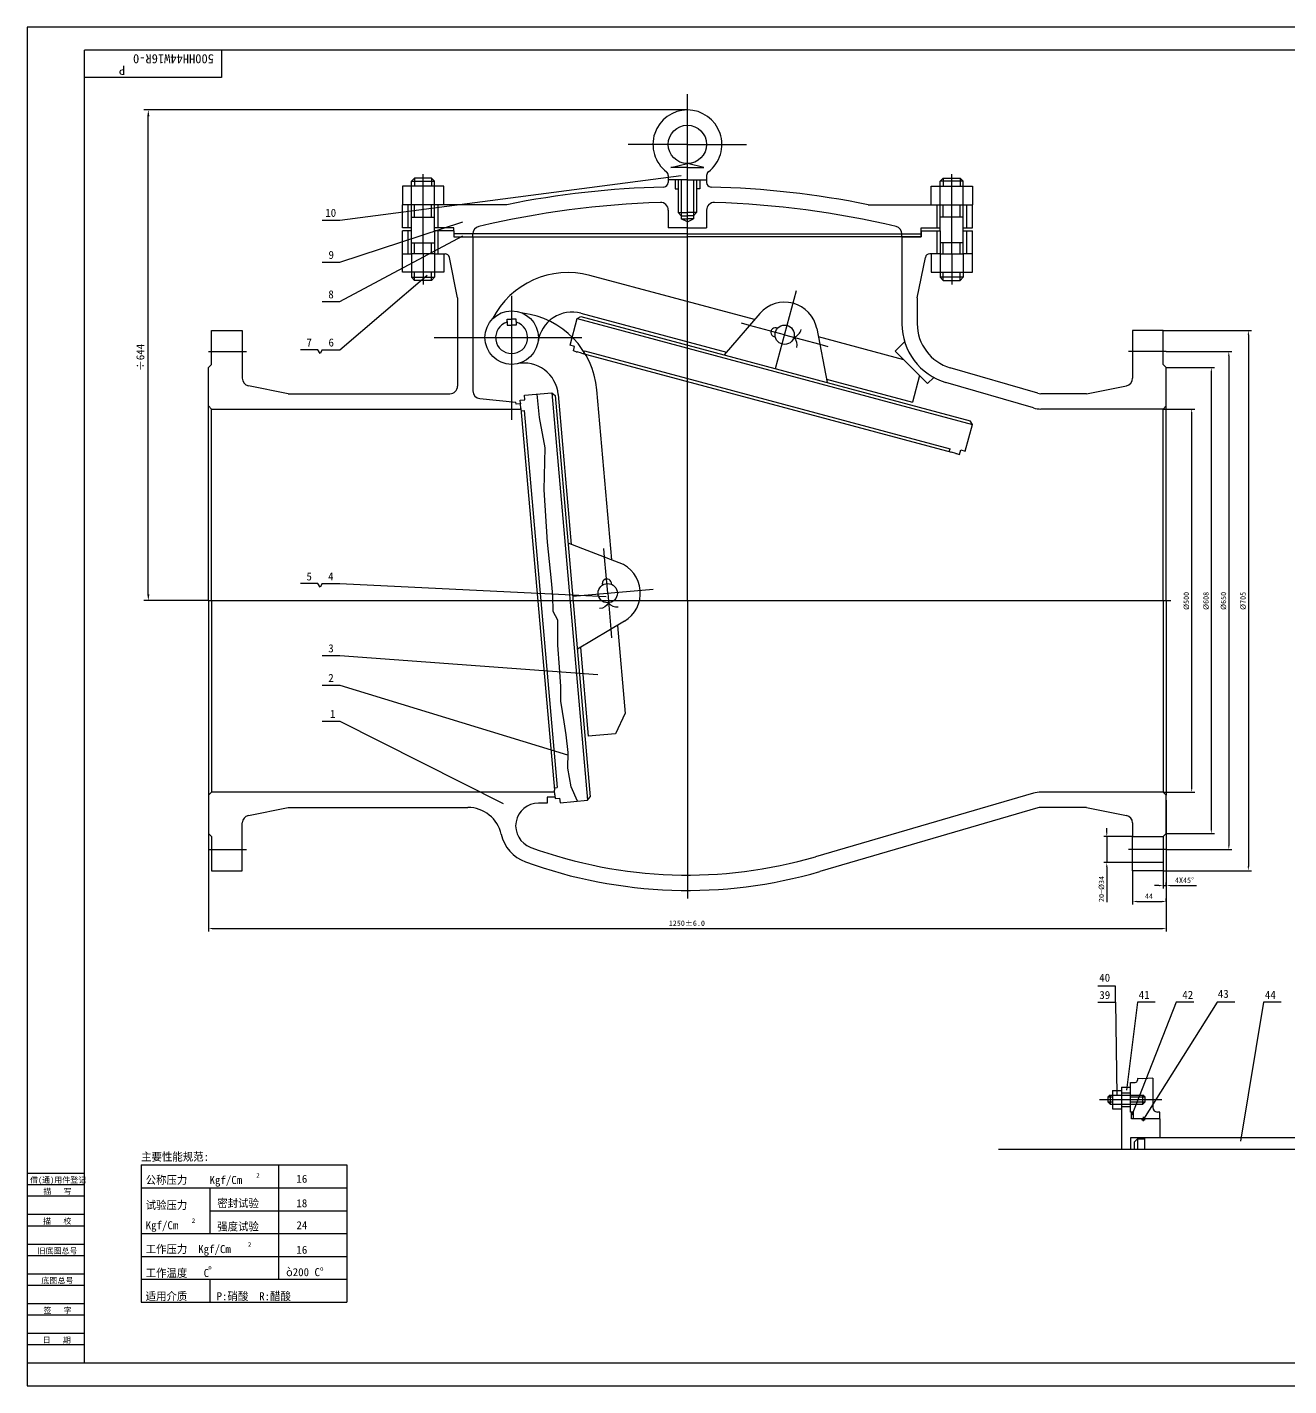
# Model space of a CAD drawing. Header units: metres. Extents: x 0 to 841, y 0 to 594.
# Drawn here: x 0 to 552, y 0 to 594 of the extents above; entities that cross this region are included whole.
import ezdxf

# ---------------------------------------------------------------- set-up
doc = ezdxf.new("R2010")
doc.units = ezdxf.units.M
for name, color, linetype in [('B', 3, 'Continuous'), ('C', 6, 'Continuous'), ('D', 1, 'Continuous'), ('FL', 5, 'Continuous'), ('T', 7, 'Continuous'), ('TL', 4, 'Continuous')]:
    doc.layers.add(name, color=color, linetype=linetype)

# ---------------------------------------------------------------- blocks, each defined once
blk = doc.blocks.new('TUKUN1')
at = {"layer": 'FL'}
for p, q in [((841, 594), (0, 594)), ((0, 594), (0, 0)), ((0, 83), (25, 83)), ((0, 75), (25, 75)), ((0, 70), (25, 70)), ((0, 62), (25, 62)), ((0, 57), (25, 57)), ((0, 49), (25, 49)), ((0, 44), (25, 44)), ((0, 36), (25, 36)), ((0, 31), (25, 31)), ((0, 23), (25, 23)), ((0, 18), (25, 18)), ((0, 0), (841, 0))]:
    blk.add_line(p, q, dxfattribs=at)
at = {"layer": 'TL'}
for p, q in [((831, 584), (25, 584)), ((25, 10), (25, 584)), ((85, 584), (85, 572)), ((85, 572), (25, 572)), ((0, 93), (25, 93)), ((0, 88), (25, 88)), ((0, 10), (831, 10))]:
    blk.add_line(p, q, dxfattribs=at)
at = {"layer": 'T'}
for s, p in [('借(通)用件登记', (1.26, 88.76)), ('描   写', (7.09, 83.76)), ('描   校', (6.98, 70.76)), ('旧底图总号', (4.52, 57.76)), ('底图总号', (6.25, 44.76)), ('签   字', (7.1, 31.76)), ('日   期', (6.72, 18.76))]:
    blk.add_text(s, height=2.5, dxfattribs=at).set_placement(p)

msp = doc.modelspace()

# ---------------------------------------------------------------- linework, layer by layer
at = {"layer": 'B'}
for p, q in [((318.08, 466.16), (246.04, 485.46)), ((237.39, 454.92), (240.51, 466.57)), ((237.39, 454.92), (240.51, 466.57)), ((240.51, 466.57), (242.15, 467.52)), ((240.51, 466.57), (242.15, 467.52)), ((240.51, 466.57), (413.29, 420.28)), ((242.14, 468.91), (305.73, 451.87)), ((242.15, 467.52), (412.34, 421.92)), ((320.42, 468.86), (304.76, 450.74)), ((345.23, 462.21), (349.73, 438.69)), ((345.9, 458.7), (383.19, 448.71)), ((239.33, 454.4), (237.39, 454.92)), ((238.81, 452.46), (239.33, 454.4)), ((240.1, 452.12), (238.81, 452.46)), ((240.1, 452.12), (238.81, 452.46)), ((240.1, 452.12), (240.42, 452.03)), ((240.1, 452.12), (240.42, 452.03)), ((242.36, 451.51), (240.42, 452.03)), ((242.36, 451.51), (404.15, 408.16)), ((243.35, 451.25), (243.69, 452.54)), ((243.69, 452.54), (403.52, 409.72)), ((349.45, 440.16), (387.06, 430.08)), ((390.17, 441.69), (387.06, 430.08)), ((413.29, 420.28), (412.34, 421.92)), ((410.17, 408.63), (413.29, 420.28)), ((403.17, 408.42), (403.52, 409.72)), ((406.1, 407.64), (404.15, 408.16)), ((406.1, 407.64), (406.41, 407.55)), ((406.41, 407.55), (407.71, 407.21)), ((407.71, 407.21), (408.23, 409.15)), ((408.23, 409.15), (410.17, 408.63))]:
    msp.add_line(p, q, dxfattribs=at)
for points in [[(335.29, 458.43, 0.25), (338.46, 461.81, 0.25)], [(335.29, 458.43, -0.25), (336.34, 453.92, -0.25)]]:
    msp.add_lwpolyline(points, format="xyb", dxfattribs=at)
msp.add_circle((331.21, 459.52), 4.22, dxfattribs=at)
for centre, radius, start, end in [((236.47, 449.72), 37, 75, 153.1), ((238.26, 454.42), 15, 75, 171.68), ((331.21, 459.52), 14.27, 10.84, 139.16), ((327.14, 460.62), 2.01, 61.23, 268.77)]:
    msp.add_arc(centre, radius, start, end, dxfattribs=at)
at = {"layer": 'C'}
for p, q in [((288.69, 343.3), (288.69, 564.73)), ((288.69, 542.74), (262.83, 542.74)), ((288.69, 542.74), (314.55, 542.74)), ((173.12, 516.39), (173.12, 529.79)), ((404.27, 516.39), (404.27, 529.79)), ((173.12, 494.95), (173.12, 516.39)), ((404.27, 494.95), (404.27, 516.39)), ((173.12, 494.95), (173.12, 481.56)), ((404.27, 494.95), (404.27, 481.56)), ((211.84, 476.6), (211.84, 422.26)), ((327.25, 444.72), (336.39, 478.84)), ((315.9, 463.63), (312.3, 464.59)), ((331.21, 459.52), (315.9, 463.63)), ((177.93, 458.29), (242.57, 458.29)), ((331.21, 459.52), (346.53, 455.42)), ((79.32, 452.18), (95.83, 452.18)), ((346.53, 455.42), (350.12, 454.46)), ((498.07, 452.18), (481.56, 452.18)), ((252.45, 362.33), (252.13, 366.04)), ((253.83, 346.54), (252.45, 362.33)), ((238.56, 345.2), (273.76, 348.28)), ((253.83, 346.54), (255.21, 330.74)), ((79.32, 343.3), (77.31, 343.3)), ((79.32, 343.3), (498.07, 343.3)), ((288.69, 343.3), (288.69, 219.55)), ((498.07, 343.3), (500.08, 343.3)), ((255.21, 330.74), (255.54, 327.04)), ((79.32, 234.43), (95.83, 234.43)), ((498.07, 234.43), (481.56, 234.43)), ((288.69, 219.55), (288.69, 213.02)), ((468.88, 125.13), (496.12, 125.13)), ((488.09, 115.77), (488.09, 117.66)), ((424.66, 103.41), (756.81, 103.41))]:
    msp.add_line(p, q, dxfattribs=at)
at = {"layer": 'D'}
for p, q in [((288.69, 557.82), (50.97, 557.82)), ((52.97, 346.1), (52.97, 555.02)), ((136.69, 509.68), (285.98, 529.2)), ((128.99, 509.68), (136.69, 509.68)), ((136.69, 491.29), (190.56, 508.9)), ((136.69, 474.05), (190.56, 502.77)), ((128.99, 491.29), (136.69, 491.29)), ((136.69, 452.99), (174.96, 485.55)), ((128.99, 474.05), (136.69, 474.05)), ((496.73, 461.39), (535.29, 461.39)), ((533.95, 459.52), (533.95, 227.09)), ((127.14, 452.99), (119.44, 452.99)), ((128.06, 451.39), (127.14, 452.99)), ((128.99, 452.99), (128.06, 451.39)), ((128.99, 452.99), (136.69, 452.99)), ((498.07, 452.18), (526.76, 452.18)), ((525.42, 450.3), (525.42, 236.31)), ((498.07, 445.14), (519.11, 445.14)), ((517.77, 443.27), (517.77, 243.34)), ((496.73, 427.05), (510.52, 427.05)), ((509.18, 261.43), (509.18, 425.18)), ((127.14, 350.71), (119.44, 350.71)), ((128.06, 349.11), (127.14, 350.71)), ((128.99, 350.71), (128.06, 349.11)), ((128.99, 350.71), (136.69, 350.71)), ((136.69, 350.71), (253.23, 345.16)), ((77.31, 343.3), (50.97, 343.3)), ((128.99, 319.29), (136.69, 319.29)), ((136.69, 319.29), (249.48, 310.97)), ((128.99, 306.35), (136.69, 306.35)), ((136.69, 306.35), (236.31, 275.85)), ((128.99, 290.63), (136.69, 290.63)), ((136.69, 290.63), (208.12, 254.59)), ((79.32, 256.05), (79.32, 198.56)), ((496.73, 259.55), (510.52, 259.55)), ((498.07, 256.05), (498.07, 198.56)), ((472.06, 242), (472.06, 243.88)), ((483.33, 240.12), (470.72, 240.12)), ((472.06, 240.12), (472.06, 228.73)), ((498.07, 241.46), (519.11, 241.46)), ((498.07, 234.43), (526.76, 234.43)), ((483.33, 228.73), (470.72, 228.73)), ((472.06, 226.86), (472.06, 224.98)), ((472.06, 224.98), (472.06, 211.52)), ((483.33, 225.22), (483.33, 210.41)), ((496.73, 225.22), (535.29, 225.22)), ((496.73, 225.22), (496.73, 217.37)), ((498.07, 218.71), (498.07, 220.05)), ((494.85, 218.71), (492.98, 218.71)), ((496.73, 218.71), (498.07, 218.71)), ((499.95, 218.71), (501.82, 218.71)), ((501.82, 218.71), (511.26, 218.71)), ((485.21, 211.75), (496.19, 211.75)), ((498.07, 211.75), (498.07, 213.09)), ((81.2, 199.9), (496.19, 199.9)), ((475.88, 174.79), (468.18, 174.79)), ((475.88, 167.79), (475.88, 174.79)), ((468.18, 167.79), (475.88, 167.79)), ((475.88, 167.79), (476.47, 127.14)), ((485.44, 167.79), (480.67, 129.2)), ((502.45, 167.79), (483.06, 118.34)), ((493.14, 167.79), (485.44, 167.79)), ((520.31, 167.79), (488.12, 116.58)), ((510.15, 167.79), (502.45, 167.79)), ((528.01, 167.79), (520.31, 167.79)), ((540.6, 167.79), (530.47, 106.91)), ((548.3, 167.79), (540.6, 167.79)), ((49.83, 96.56), (49.83, 36.56)), ((49.83, 96.56), (139.83, 96.56)), ((109.83, 96.56), (109.83, 46.56)), ((139.83, 96.56), (139.83, 36.56)), ((139.83, 96.56), (139.83, 96.56)), ((49.83, 86.56), (139.83, 86.56)), ((79.83, 86.56), (79.83, 66.56)), ((79.83, 76.56), (139.83, 76.56)), ((49.83, 66.56), (139.83, 66.56)), ((49.83, 56.56), (139.83, 56.56)), ((49.83, 46.56), (139.83, 46.56)), ((79.83, 46.56), (79.83, 36.56)), ((49.83, 36.56), (139.83, 36.56))]:
    msp.add_line(p, q, dxfattribs=at)
for points in [[(52.5, 555.02), (53.44, 555.02), (52.97, 557.82)], [(533.64, 459.52), (534.27, 459.52), (533.95, 461.39)], [(525.1, 450.3), (525.73, 450.3), (525.42, 452.18)], [(517.45, 443.27), (518.08, 443.27), (517.77, 445.14)], [(508.86, 425.18), (509.49, 425.18), (509.18, 427.05)], [(52.5, 346.1), (53.44, 346.1), (52.97, 343.3)], [(508.86, 261.43), (509.49, 261.43), (509.18, 259.55)], [(471.75, 242), (472.38, 242), (472.06, 240.12)], [(517.45, 243.34), (518.08, 243.34), (517.77, 241.46)], [(525.1, 236.31), (525.73, 236.31), (525.42, 234.43)], [(471.75, 226.86), (472.38, 226.86), (472.06, 228.73)], [(533.64, 227.09), (534.27, 227.09), (533.95, 225.22)], [(494.85, 219.03), (494.85, 218.4), (496.73, 218.71)], [(499.95, 219.03), (499.95, 218.4), (498.07, 218.71)], [(485.21, 212.06), (485.21, 211.44), (483.33, 211.75)], [(496.19, 212.06), (496.19, 211.44), (498.07, 211.75)], [(81.2, 200.22), (81.2, 199.59), (79.32, 199.9)], [(496.19, 200.22), (496.19, 199.59), (498.07, 199.9)]]:
    msp.add_solid(points, dxfattribs=at)
at = {"layer": 'FL'}
for p, q in [((169.43, 528.04), (169.43, 524.43)), ((176.8, 528.04), (176.8, 524.43)), ((286.01, 527.33), (286.01, 512.93)), ((291.37, 527.33), (291.37, 512.93)), ((400.58, 528.04), (400.58, 524.43)), ((407.95, 528.04), (407.95, 524.43)), ((169.43, 510.9), (169.43, 516.39)), ((176.8, 510.9), (176.8, 516.39)), ((400.58, 510.9), (400.58, 516.39)), ((407.95, 510.9), (407.95, 516.39)), ((169.43, 494.95), (169.43, 499.78)), ((176.8, 494.95), (176.8, 499.78)), ((400.58, 494.95), (400.58, 499.78)), ((407.95, 494.95), (407.95, 499.78)), ((169.43, 483.31), (169.43, 486.91)), ((176.8, 483.31), (176.8, 486.91)), ((400.58, 483.31), (400.58, 486.91)), ((407.95, 483.31), (407.95, 486.91)), ((474.49, 126.13), (472.49, 126.13)), ((488.86, 126.13), (482.49, 126.13)), ((472.49, 124.13), (474.49, 124.13)), ((482.49, 124.13), (488.86, 124.13))]:
    msp.add_line(p, q, dxfattribs=at)
for points in [[(229.8, 345.46), (229.19, 351.97), (227.45, 368.86), (225.99, 391.78), (226.56, 410.11), (223.95, 423.28), (222.96, 433.62)], [(240.7, 255.61), (237.88, 261.81), (236.37, 270.01), (236.61, 276.95), (235.61, 284.64), (234.85, 290.35), (233.33, 299.29), (233.33, 305.74), (232.83, 314.18), (232.07, 323.86), (232.07, 334.78), (230.06, 338.51), (229.8, 345.46)], [(240.7, 255.61), (237.88, 261.81), (236.37, 270.01), (236.61, 276.95), (235.61, 284.64), (234.85, 290.35), (233.33, 299.29), (233.33, 305.74), (232.83, 314.18), (232.07, 323.86), (232.07, 334.78), (230.06, 338.51), (229.8, 345.46)], [(492.19, 134.55), (487.75, 134.15), (485.49, 134.37)]]:
    msp.add_lwpolyline(points, dxfattribs=at)
at = {"layer": 'TL'}
for p, q in [((280.32, 529.18), (280.32, 526.11)), ((281.48, 532.69), (288.69, 534.37)), ((288.69, 532.69), (281.48, 532.69)), ((295.91, 532.69), (288.69, 534.37)), ((288.69, 532.69), (295.91, 532.69)), ((297.07, 529.18), (297.07, 526.11)), ((182.16, 524.43), (164.07, 524.43)), ((164.07, 524.43), (164.07, 516.39)), ((169.43, 528.04), (168.09, 526.7)), ((168.09, 516.39), (168.09, 526.7)), ((168.09, 526.7), (178.14, 526.7)), ((176.8, 528.04), (169.43, 528.04)), ((176.8, 528.04), (178.14, 526.7)), ((178.14, 516.39), (178.14, 526.7)), ((182.16, 516.39), (182.16, 524.43)), ((288.69, 527.33), (280.32, 527.33)), ((283.33, 527.33), (283.33, 523.25)), ((283.33, 523.25), (284.67, 523.25)), ((284.67, 527.33), (284.67, 512.93)), ((288.69, 527.33), (297.07, 527.33)), ((292.71, 527.33), (292.71, 512.93)), ((294.05, 523.25), (292.71, 523.25)), ((294.05, 527.33), (294.05, 523.25)), ((395.22, 524.43), (413.31, 524.43)), ((395.22, 516.39), (395.22, 524.43)), ((400.58, 528.04), (399.24, 526.7)), ((409.29, 526.7), (399.24, 526.7)), ((399.24, 516.39), (399.24, 526.7)), ((400.58, 528.04), (407.95, 528.04)), ((407.95, 528.04), (409.29, 526.7)), ((409.29, 516.39), (409.29, 526.7)), ((413.31, 524.43), (413.31, 516.39)), ((209.69, 516.39), (164.1, 516.39)), ((164.1, 506.34), (164.1, 516.39)), ((166.59, 506.34), (166.59, 516.39)), ((168.09, 505), (168.09, 516.39)), ((168.09, 510.9), (178.14, 510.9)), ((178.14, 505), (178.14, 516.39)), ((179.64, 506.34), (179.64, 516.39)), ((280.32, 514.01), (280.32, 506.34)), ((286.01, 511.59), (284.67, 512.93)), ((284.67, 512.93), (288.69, 512.93)), ((286.01, 512.93), (286.01, 510.25)), ((286.01, 511.59), (288.69, 511.59)), ((292.71, 512.93), (288.69, 512.93)), ((291.37, 511.59), (288.69, 511.59)), ((291.37, 511.59), (292.71, 512.93)), ((291.37, 512.93), (291.37, 510.25)), ((297.07, 514.01), (297.07, 506.34)), ((367.7, 516.39), (413.29, 516.39)), ((397.74, 516.39), (397.74, 506.34)), ((399.24, 505), (399.24, 516.39)), ((409.29, 510.9), (399.24, 510.9)), ((409.29, 505), (409.29, 516.39)), ((410.79, 516.39), (410.79, 506.34)), ((413.29, 506.34), (413.29, 516.39)), ((168.09, 505), (164.07, 505)), ((164.07, 494.95), (164.07, 505)), ((168.09, 506.34), (164.1, 506.34)), ((166.59, 494.95), (166.59, 505)), ((168.09, 494.95), (168.09, 505)), ((186.52, 506.34), (178.14, 506.34)), ((178.14, 505), (178.14, 494.95)), ((186.52, 505), (178.14, 505)), ((179.64, 494.95), (179.64, 505)), ((186.52, 505), (186.52, 506.34)), ((186.52, 505), (186.52, 503.66)), ((288.69, 506.34), (280.32, 506.34)), ((288.69, 508.91), (286.01, 510.25)), ((286.01, 510.25), (288.69, 510.25)), ((291.37, 510.25), (288.69, 510.25)), ((288.69, 508.91), (291.37, 510.25)), ((288.69, 506.34), (297.07, 506.34)), ((390.87, 505), (390.87, 506.34)), ((390.87, 506.34), (399.24, 506.34)), ((390.87, 505), (390.87, 502.32)), ((390.87, 505), (399.24, 505)), ((397.74, 505), (397.74, 494.95)), ((399.24, 505), (399.24, 494.95)), ((409.29, 506.34), (413.29, 506.34)), ((409.29, 494.95), (409.29, 505)), ((409.29, 505), (413.31, 505)), ((410.79, 505), (410.79, 494.95)), ((413.31, 494.95), (413.31, 505)), ((168.09, 499.78), (178.14, 499.78)), ((288.69, 503.66), (186.52, 503.66)), ((186.52, 503.66), (186.52, 502.32)), ((186.52, 502.32), (194.89, 502.32)), ((194.89, 502.32), (194.89, 503.61)), ((194.89, 502.32), (288.69, 502.32)), ((194.89, 502.32), (194.89, 434.95)), ((288.69, 503.66), (390.87, 503.66)), ((382.49, 502.32), (288.69, 502.32)), ((382.49, 502.32), (382.49, 503.61)), ((390.87, 502.32), (382.49, 502.32)), ((382.49, 502.32), (382.49, 464.31)), ((409.29, 499.78), (399.24, 499.78)), ((164.07, 486.91), (164.07, 494.95)), ((164.07, 494.95), (168.09, 494.95)), ((178.14, 494.95), (168.09, 494.95)), ((168.09, 494.95), (168.09, 484.65)), ((178.14, 494.95), (182.71, 494.95)), ((178.14, 494.95), (178.14, 484.65)), ((182.16, 494.95), (182.16, 486.91)), ((188.19, 475.71), (184.67, 493.35)), ((389.19, 475.71), (392.72, 493.35)), ((399.24, 494.95), (394.68, 494.95)), ((395.22, 494.95), (395.22, 486.91)), ((399.24, 494.95), (409.29, 494.95)), ((399.24, 494.95), (399.24, 484.65)), ((413.31, 494.95), (409.29, 494.95)), ((409.29, 494.95), (409.29, 484.65)), ((413.31, 486.91), (413.31, 494.95)), ((182.16, 486.91), (164.07, 486.91)), ((168.09, 484.65), (178.14, 484.65)), ((169.43, 483.31), (168.09, 484.65)), ((176.8, 483.31), (169.43, 483.31)), ((176.8, 483.31), (178.14, 484.65)), ((395.22, 486.91), (413.31, 486.91)), ((400.58, 483.31), (399.24, 484.65)), ((409.29, 484.65), (399.24, 484.65)), ((400.58, 483.31), (407.95, 483.31)), ((407.95, 483.31), (409.29, 484.65)), ((188.19, 475.71), (188.19, 453.06)), ((389.19, 475.71), (389.19, 464.31)), ((209.84, 465.29), (209.84, 466.29)), ((209.84, 466.29), (211.84, 466.29)), ((209.84, 465.29), (209.84, 463.79)), ((209.84, 463.79), (211.84, 463.79)), ((213.84, 466.29), (211.84, 466.29)), ((213.84, 463.79), (211.84, 463.79)), ((213.84, 465.29), (213.84, 466.29)), ((213.84, 465.29), (213.84, 463.79)), ((80.66, 446.48), (80.66, 461.39)), ((80.66, 461.39), (94.06, 461.39)), ((94.06, 461.39), (94.06, 440.52)), ((483.33, 461.39), (483.33, 440.52)), ((496.73, 461.39), (483.33, 461.39)), ((496.73, 446.48), (496.73, 461.39)), ((188.19, 453.85), (188.19, 437.1)), ((379.53, 452.33), (383.67, 456.47)), ((393.67, 438.19), (379.53, 452.33)), ((79.32, 445.14), (80.66, 446.48)), ((383.35, 448.67), (383.35, 448.67)), ((383.35, 448.67), (383.35, 448.67)), ((498.07, 445.14), (496.73, 446.48)), ((79.32, 428.39), (79.32, 445.14)), ((393.67, 438.19), (396.37, 440.89)), ((441.85, 433.95), (403.6, 445.11)), ((498.07, 428.39), (498.07, 445.14)), ((114.16, 433.75), (96.75, 437.24)), ((114.16, 433.75), (184.84, 433.75)), ((217.42, 433.13), (229.43, 434.18)), ((217.42, 433.13), (229.43, 434.18)), ((229.43, 434.18), (230.89, 432.97)), ((229.43, 434.18), (245.02, 255.99)), ((229.43, 434.18), (230.89, 432.97)), ((255.57, 361.15), (249.07, 435.44)), ((439.98, 427.52), (401.72, 438.68)), ((463.23, 433.75), (443.25, 433.75)), ((463.23, 433.75), (480.64, 437.24)), ((79.32, 343.3), (79.32, 428.39)), ((80.66, 427.05), (79.32, 428.39)), ((197.91, 431.62), (213.65, 430.05)), ((213.74, 429.12), (213.65, 430.05)), ((215.74, 429.29), (213.74, 429.12)), ((215.59, 430.95), (217.59, 431.13)), ((215.71, 429.62), (215.59, 430.95)), ((215.71, 429.62), (215.59, 430.95)), ((215.71, 429.62), (215.74, 429.29)), ((215.71, 429.62), (215.74, 429.29)), ((215.91, 427.29), (215.74, 429.29)), ((217.59, 431.13), (217.42, 433.13)), ((230.89, 432.97), (246.24, 257.44)), ((232.19, 433.45), (237.93, 367.86)), ((496.73, 427.05), (498.07, 428.39)), ((498.07, 343.3), (498.07, 428.39)), ((80.66, 427.05), (215.93, 427.05)), ((80.66, 343.3), (80.66, 427.05)), ((215.91, 427.29), (230.51, 260.43)), ((216, 426.27), (217.34, 426.39)), ((217.34, 426.39), (231.76, 261.56)), ((496.73, 427.05), (443.25, 427.05)), ((496.73, 343.3), (496.73, 427.05)), ((258.91, 359.88), (236.53, 368.39)), ((79.32, 343.3), (79.32, 258.21)), ((80.66, 343.3), (80.66, 259.55)), ((496.73, 343.3), (496.73, 259.55)), ((498.07, 343.3), (498.07, 258.21)), ((261.15, 334.29), (240.59, 322.01)), ((258.08, 332.46), (261.45, 293.99)), ((241.87, 322.78), (245.26, 283.99)), ((261.44, 294.06), (257.24, 285.04)), ((257.24, 285.04), (245.26, 283.99)), ((230.42, 261.44), (231.76, 261.56)), ((80.66, 259.55), (79.32, 258.21)), ((79.32, 258.21), (79.32, 241.46)), ((230.59, 259.55), (80.66, 259.55)), ((227.39, 257.37), (227.39, 254.81)), ((230.78, 257.37), (227.39, 257.37)), ((230.69, 258.43), (230.51, 260.43)), ((230.69, 258.43), (230.72, 258.1)), ((230.72, 258.1), (230.83, 256.76)), ((230.83, 256.76), (232.83, 256.94)), ((232.83, 256.94), (233.01, 254.94)), ((233.01, 254.94), (245.02, 255.99)), ((245.02, 255.99), (246.24, 257.44)), ((439.98, 259.09), (344.68, 231.3)), ((496.73, 259.55), (443.25, 259.55)), ((498.07, 258.21), (496.73, 259.55)), ((498.07, 241.46), (498.07, 258.21)), ((96.75, 249.37), (114.16, 252.85)), ((114.16, 252.85), (192.66, 252.85)), ((227.39, 254.81), (223.59, 254.81)), ((441.85, 252.65), (346.55, 224.87)), ((463.23, 252.85), (443.25, 252.85)), ((463.23, 252.85), (480.64, 249.37)), ((94.06, 225.22), (94.06, 246.09)), ((483.33, 246.09), (483.33, 240.12)), ((79.32, 241.46), (80.66, 240.12)), ((80.66, 240.12), (80.66, 225.22)), ((483.33, 240.12), (496.73, 240.12)), ((483.33, 228.73), (483.33, 240.12)), ((496.73, 240.12), (498.07, 241.46)), ((496.73, 240.12), (496.73, 228.73)), ((496.73, 228.73), (483.33, 228.73)), ((483.33, 225.22), (483.33, 228.73)), ((496.73, 228.73), (496.73, 225.22)), ((80.66, 225.22), (94.06, 225.22)), ((496.73, 225.22), (483.33, 225.22)), ((482.49, 132.61), (484.49, 132.61)), ((482.49, 119.59), (482.49, 132.61)), ((485.49, 134.37), (485.49, 133.61)), ((492.19, 134.55), (492.19, 121.71)), ((473.49, 127.13), (472.49, 126.13)), ((472.49, 126.13), (472.49, 124.13)), ((473.49, 127.13), (473.49, 123.13)), ((473.49, 127.13), (487.86, 127.13)), ((474.49, 129.13), (474.49, 121.13)), ((474.49, 129.13), (478.49, 129.13)), ((478.49, 130.55), (482.49, 130.55)), ((478.49, 130.55), (478.49, 103.41)), ((478.49, 128.13), (482.49, 128.13)), ((488.86, 126.13), (487.86, 127.13)), ((487.86, 123.13), (487.86, 127.13)), ((488.86, 124.13), (488.86, 126.13)), ((473.49, 123.13), (472.49, 124.13)), ((473.49, 123.13), (487.86, 123.13)), ((474.49, 121.13), (478.49, 121.13)), ((478.49, 122.13), (482.49, 122.13)), ((483.67, 119.59), (482.49, 119.59)), ((482.92, 116.71), (482.92, 119.59)), ((483.67, 116.71), (483.67, 119.59)), ((488.86, 124.13), (487.86, 123.13)), ((495.19, 119.71), (494.19, 119.71)), ((495.19, 116.71), (495.19, 119.71)), ((495.19, 116.71), (482.92, 116.71)), ((487.59, 116.21), (487.59, 116.71)), ((488.59, 116.21), (487.59, 116.21)), ((488.59, 116.71), (488.59, 116.21)), ((495.19, 116.71), (495.19, 108.41)), ((564.99, 108.41), (482.49, 108.41)), ((482.49, 108.41), (482.49, 103.41)), ((485.49, 107.96), (483.99, 106.46)), ((485.49, 107.96), (485.49, 103.41)), ((485.49, 107.96), (488.53, 107.96)), ((488.53, 108.41), (488.53, 103.41)), ((483.99, 106.46), (483.99, 103.41))]:
    msp.add_line(p, q, dxfattribs=at)
msp.add_lwpolyline([(382.49, 502.32), (390.87, 502.32), (390.87, 505)], dxfattribs=at)
for points in [[(254.2, 342.33, -0.25), (250.32, 339.8, -0.25)], [(254.2, 342.33, 0.25), (258.46, 340.51, 0.25)]]:
    msp.add_lwpolyline(points, format="xyb", dxfattribs=at)
for centre, radius in [((288.69, 542.74), 8.38), ((211.84, 458.29), 11.7), ((253.83, 346.54), 4.22)]:
    msp.add_circle(centre, radius, dxfattribs=at)
for centre, radius, start, end in [((288.69, 542.74), 15.07, 307.43, 232.57), ((278.31, 529.18), 2.01, 0, 52.57), ((299.08, 529.18), 2.01, 127.43, 180), ((288.69, 122.23), 402, 91.47, 101.33), ((278.31, 526.11), 2.01, 271.47, 0), ((299.08, 526.11), 2.01, 180, 268.53), ((288.69, 122.23), 402, 78.67, 88.53), ((288.69, 122.23), 395.3, 91.71, 103.34), ((276.97, 514.01), 3.35, 0, 91.71), ((300.42, 514.01), 3.35, 88.29, 180), ((288.69, 122.23), 395.3, 76.66, 88.29), ((198.24, 503.61), 3.35, 103.34, 180), ((379.14, 503.61), 3.35, 0, 76.66), ((182.71, 492.95), 2, 11.31, 90), ((394.68, 492.95), 2, 90, 168.69), ((211.84, 458.29), 7, 106.6, 73.4), ((212.22, 432.22), 37, 5, 83.1), ((409.19, 464.31), 26.7, 180, 253.74), ((409.19, 464.31), 20, 180, 253.74), ((217.25, 432.14), 15, 5, 101.68), ((97.41, 440.52), 3.35, 180, 258.69), ((479.98, 440.52), 3.35, 281.31, 0), ((184.84, 437.1), 3.35, 270, 0), ((198.24, 434.95), 3.35, 180, 264.29), ((443.25, 438.75), 5, 253.74, 270), ((443.25, 438.75), 11.7, 253.74, 270), ((253.83, 346.54), 14.27, 300.84, 69.16), ((253.46, 350.74), 2.01, 351.23, 198.77), ((443.25, 247.85), 11.7, 90, 106.26), ((192.66, 237.85), 15, 12.67, 90), ((223.59, 244.81), 10, 90, 249.96), ((443.25, 247.85), 5, 90, 106.26), ((97.41, 246.09), 3.35, 101.31, 180), ((479.98, 246.09), 3.35, 360, 78.69), ((223.59, 244.81), 16.7, 192.67, 249.96), ((288.69, 423.3), 200, 249.96, 286.26), ((288.69, 423.3), 206.7, 249.96, 286.26), ((484.49, 133.61), 1, 270, 0), ((494.19, 121.71), 2, 180, 270)]:
    msp.add_arc(centre, radius, start, end, dxfattribs=at)

# ---------------------------------------------------------------- block references
at = {"layer": 'D'}
msp.add_blockref('TUKUN1', (0, 0), dxfattribs=at)

# ---------------------------------------------------------------- texts
for s, height, rotation, p in [('500HH44W16R-0', 4, 180, (81.66, 582.12)), ('P', 4, 180, (42.83, 577.12)), ('%%247644', 3.5, 90, (51.22, 443.64)), ('%%C500', 2.35, 90, (508, 339.23)), ('%%C608', 2.35, 90, (516.59, 339.23)), ('%%C650', 2.35, 90, (524.24, 339.23)), ('%%C705', 2.35, 90, (532.78, 339.23)), ('20%%126%%C34', 2.35, 90, (470.89, 211.52))]:
    msp.add_text(s, height=height, rotation=rotation, dxfattribs=at).set_placement(p)
for s, height, p in [('10', 3.5, (130.34, 511.08)), ('9', 3.5, (131.75, 492.69)), ('8', 3.5, (131.67, 475.45)), ('7', 3.5, (122.12, 454.39)), ('6', 3.5, (131.75, 454.39)), ('5', 3.5, (122.12, 352.11)), ('4', 3.5, (131.59, 352.11)), ('3', 3.5, (131.67, 320.69)), ('2', 3.5, (131.67, 307.75)), ('1', 3.5, (132.42, 292.03)), ('4X45%%D', 2.35, (501.88, 219.89)), ('44', 2.35, (488.75, 212.92)), ('1250%%P6.0', 2.35, (280.54, 201.08)), ('40', 3.5, (468.76, 176.69)), ('39', 3.5, (468.8, 169.12)), ('41', 3.5, (486.01, 169.19)), ('42', 3.5, (505.08, 169.19)), ('43', 3.5, (520.61, 169.63)), ('44', 3.5, (541.19, 169.19)), ('主要性能规范:', 3.5, (49.85, 98.39)), ('公称压力', 3.5, (51.81, 88.24)), ('Kgf/Cm', 3.5, (79.73, 88.24)), ('2', 2, (100.13, 90.97)), ('16', 3.5, (117.72, 88.78)), ('试验压力', 3.5, (51.81, 77.25)), ('密封试验', 3.5, (83.1, 78.07)), ('18', 3.5, (117.72, 78.07)), ('Kgf/Cm', 3.5, (51.81, 68.46)), ('2', 2, (71.91, 71.21)), ('强度试验', 3.5, (83.1, 67.91)), ('24', 3.5, (117.72, 68.46)), ('工作压力  Kgf/Cm', 3.5, (51.81, 58.03)), ('2', 2, (96.49, 60.77)), ('16', 3.5, (117.72, 57.74)), ('工作温度   C', 3.5, (51.81, 47.59)), ('o', 2, (79.14, 50.9)), ('%%242200 C', 3.5, (113.22, 47.95)), ('o', 2, (128.02, 50.33)), ('适用介质', 3.5, (51.81, 37.42)), ('P:硝酸  R:醋酸', 3.5, (82.82, 37.42))]:
    msp.add_text(s, height=height, dxfattribs=at).set_placement(p)

doc.saveas('drawing.dxf')
